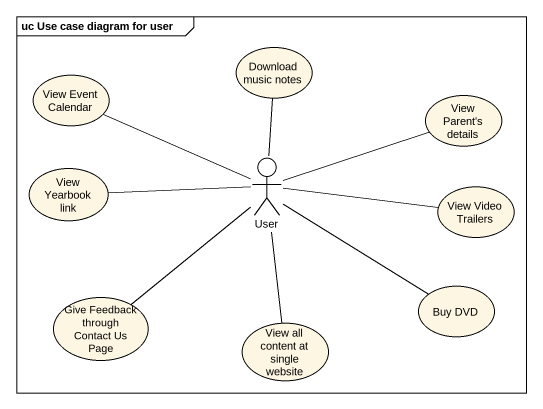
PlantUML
@startuml
mainframe uc Use case diagram for user
usecase "Download music notes" as Download_music_notes
usecase "View Event Calendar" as View_Event_Calendar
usecase "View Parent's details" as View_Parent_s_details
usecase "View Yearbook link" as View_Yearbook_link
actor User
usecase "View Video Trailers" as View_Video_Trailers
usecase "Give Feedback through Contact Us Page" as Give_Feedback_through
usecase "View all content at single website" as View_all_content_at_single
usecase "Buy DVD" as Buy_DVD
Download_music_notes -- User
View_Event_Calendar -right- User
View_Parent_s_details -left- User
View_Yearbook_link -right- User
View_Video_Trailers -left- User
Give_Feedback_through -up- User
View_all_content_at_single -up- User
Buy_DVD -left- User
@enduml
